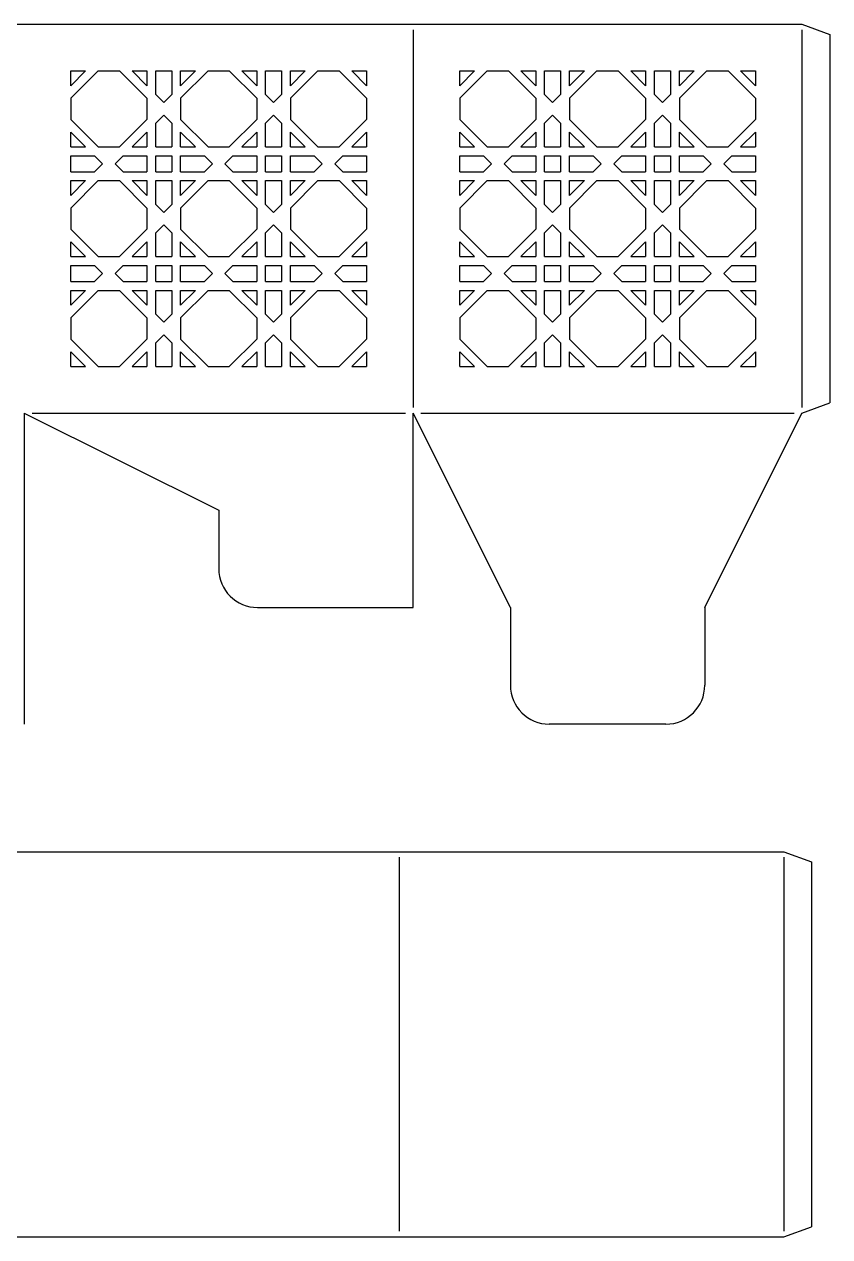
# Model space of a CAD drawing. Extents: x -152 to 134, y 912 to 1130.
# Drawn here: x -11.4 to 133.6, y 911.9 to 1130.2 of the extents above; entities that cross this region are included whole.
import ezdxf

# ---------------------------------------------------------------- set-up
doc = ezdxf.new("R2010")
doc.units = 0
doc.layers.get('0').update_dxf_attribs({"linetype": 'CONTINUOUS'})

msp = doc.modelspace()

# ---------------------------------------------------------------- linework, layer by layer
for p, q in [((-151.38, 1130.2), (128.62, 1130.2)), ((58.62, 1129.2), (58.62, 1061.2)), ((128.62, 1130.2), (133.62, 1128.37)), ((128.62, 1129.2), (128.62, 1061.2)), ((133.62, 1128.37), (133.62, 1062.02)), ((1.94, 1121.81), (-2.99, 1116.88)), ((-2.99, 1121.81), (-0.33, 1121.81)), ((-0.33, 1121.81), (-2.99, 1119.14)), ((-2.99, 1119.14), (-2.99, 1121.81)), ((1.94, 1121.81), (5.76, 1121.81)), ((5.76, 1121.81), (10.69, 1116.88)), ((8.02, 1121.81), (10.69, 1121.81)), ((8.02, 1121.81), (10.69, 1119.14)), ((10.69, 1121.81), (10.69, 1119.14)), ((12.29, 1121.81), (15.17, 1121.81)), ((12.29, 1117.54), (12.29, 1121.81)), ((15.17, 1121.81), (15.17, 1117.54)), ((21.7, 1121.81), (16.77, 1116.88)), ((16.77, 1121.81), (19.44, 1121.81)), ((19.44, 1121.81), (16.77, 1119.14)), ((16.77, 1119.14), (16.77, 1121.81)), ((21.7, 1121.81), (25.53, 1121.81)), ((25.53, 1121.81), (30.46, 1116.88)), ((27.79, 1121.81), (30.46, 1119.14)), ((27.79, 1121.81), (30.46, 1121.81)), ((30.46, 1121.81), (30.46, 1119.14)), ((32.06, 1117.54), (32.06, 1121.81)), ((32.06, 1121.81), (34.94, 1121.81)), ((34.94, 1121.81), (34.94, 1117.54)), ((41.47, 1121.81), (36.54, 1116.88)), ((36.54, 1119.14), (36.54, 1121.81)), ((39.21, 1121.81), (36.54, 1119.14)), ((36.54, 1121.81), (39.21, 1121.81)), ((41.47, 1121.81), (45.3, 1121.81)), ((45.3, 1121.81), (50.23, 1116.88)), ((47.56, 1121.81), (50.23, 1119.14)), ((47.56, 1121.81), (50.23, 1121.81)), ((50.23, 1121.81), (50.23, 1119.14)), ((71.94, 1121.81), (67.01, 1116.88)), ((67.01, 1121.81), (69.67, 1121.81)), ((69.67, 1121.81), (67.01, 1119.14)), ((67.01, 1119.14), (67.01, 1121.81)), ((71.94, 1121.81), (75.76, 1121.81)), ((75.76, 1121.81), (80.69, 1116.88)), ((78.02, 1121.81), (80.69, 1121.81)), ((78.02, 1121.81), (80.69, 1119.14)), ((80.69, 1121.81), (80.69, 1119.14)), ((82.29, 1121.81), (85.17, 1121.81)), ((82.29, 1117.54), (82.29, 1121.81)), ((85.17, 1121.81), (85.17, 1117.54)), ((91.7, 1121.81), (86.77, 1116.88)), ((86.77, 1121.81), (89.44, 1121.81)), ((89.44, 1121.81), (86.77, 1119.14)), ((86.77, 1119.14), (86.77, 1121.81)), ((91.7, 1121.81), (95.53, 1121.81)), ((95.53, 1121.81), (100.46, 1116.88)), ((97.79, 1121.81), (100.46, 1119.14)), ((97.79, 1121.81), (100.46, 1121.81)), ((100.46, 1121.81), (100.46, 1119.14)), ((102.06, 1117.54), (102.06, 1121.81)), ((102.06, 1121.81), (104.94, 1121.81)), ((104.94, 1121.81), (104.94, 1117.54)), ((111.47, 1121.81), (106.54, 1116.88)), ((106.54, 1119.14), (106.54, 1121.81)), ((109.21, 1121.81), (106.54, 1119.14)), ((106.54, 1121.81), (109.21, 1121.81)), ((111.47, 1121.81), (115.3, 1121.81)), ((115.3, 1121.81), (120.23, 1116.88)), ((117.56, 1121.81), (120.23, 1119.14)), ((117.56, 1121.81), (120.23, 1121.81)), ((120.23, 1121.81), (120.23, 1119.14)), ((-2.99, 1116.88), (-2.99, 1113.05)), ((10.69, 1116.88), (10.69, 1113.05)), ((12.29, 1117.54), (13.73, 1116.1)), ((15.17, 1117.54), (13.73, 1116.1)), ((16.77, 1116.88), (16.77, 1113.05)), ((30.46, 1116.88), (30.46, 1113.05)), ((32.06, 1117.54), (33.5, 1116.1)), ((34.94, 1117.54), (33.5, 1116.1)), ((36.54, 1116.88), (36.54, 1113.05)), ((50.23, 1116.88), (50.23, 1113.05)), ((67.01, 1116.88), (67.01, 1113.05)), ((80.69, 1116.88), (80.69, 1113.05)), ((82.29, 1117.54), (83.73, 1116.1)), ((85.17, 1117.54), (83.73, 1116.1)), ((86.77, 1116.88), (86.77, 1113.05)), ((100.46, 1116.88), (100.46, 1113.05)), ((102.06, 1117.54), (103.5, 1116.1)), ((104.94, 1117.54), (103.5, 1116.1)), ((106.54, 1116.88), (106.54, 1113.05)), ((120.23, 1116.88), (120.23, 1113.05)), ((12.29, 1112.39), (13.73, 1113.83)), ((15.17, 1112.39), (13.73, 1113.83)), ((32.06, 1112.39), (33.5, 1113.83)), ((34.94, 1112.39), (33.5, 1113.83)), ((82.29, 1112.39), (83.73, 1113.83)), ((85.17, 1112.39), (83.73, 1113.83)), ((102.06, 1112.39), (103.5, 1113.83)), ((104.94, 1112.39), (103.5, 1113.83)), ((1.94, 1108.12), (-2.99, 1113.05)), ((5.76, 1108.12), (10.69, 1113.05)), ((12.29, 1108.12), (12.29, 1112.39)), ((15.17, 1112.39), (15.17, 1108.12)), ((21.7, 1108.12), (16.77, 1113.05)), ((25.53, 1108.12), (30.46, 1113.05)), ((32.06, 1108.12), (32.06, 1112.39)), ((34.94, 1112.39), (34.94, 1108.12)), ((41.47, 1108.12), (36.54, 1113.05)), ((45.3, 1108.12), (50.23, 1113.05)), ((71.94, 1108.12), (67.01, 1113.05)), ((75.76, 1108.12), (80.69, 1113.05)), ((82.29, 1108.12), (82.29, 1112.39)), ((85.17, 1112.39), (85.17, 1108.12)), ((91.7, 1108.12), (86.77, 1113.05)), ((95.53, 1108.12), (100.46, 1113.05)), ((102.06, 1108.12), (102.06, 1112.39)), ((104.94, 1112.39), (104.94, 1108.12)), ((111.47, 1108.12), (106.54, 1113.05)), ((115.3, 1108.12), (120.23, 1113.05)), ((-2.99, 1108.12), (-2.99, 1110.79)), ((-0.33, 1108.12), (-2.99, 1110.79)), ((8.02, 1108.12), (10.69, 1110.79)), ((10.69, 1110.79), (10.69, 1108.12)), ((16.77, 1108.12), (16.77, 1110.79)), ((19.44, 1108.12), (16.77, 1110.79)), ((27.79, 1108.12), (30.46, 1110.79)), ((30.46, 1110.79), (30.46, 1108.12)), ((39.21, 1108.12), (36.54, 1110.79)), ((36.54, 1108.12), (36.54, 1110.79)), ((47.56, 1108.12), (50.23, 1110.79)), ((50.23, 1110.79), (50.23, 1108.12)), ((67.01, 1108.12), (67.01, 1110.79)), ((69.67, 1108.12), (67.01, 1110.79)), ((78.02, 1108.12), (80.69, 1110.79)), ((80.69, 1110.79), (80.69, 1108.12)), ((86.77, 1108.12), (86.77, 1110.79)), ((89.44, 1108.12), (86.77, 1110.79)), ((97.79, 1108.12), (100.46, 1110.79)), ((100.46, 1110.79), (100.46, 1108.12)), ((109.21, 1108.12), (106.54, 1110.79)), ((106.54, 1108.12), (106.54, 1110.79)), ((117.56, 1108.12), (120.23, 1110.79)), ((120.23, 1110.79), (120.23, 1108.12)), ((-2.99, 1108.12), (-0.33, 1108.12)), ((1.94, 1108.12), (5.76, 1108.12)), ((8.02, 1108.12), (10.69, 1108.12)), ((12.29, 1108.12), (15.17, 1108.12)), ((16.77, 1108.12), (19.44, 1108.12)), ((21.7, 1108.12), (25.53, 1108.12)), ((27.79, 1108.12), (30.46, 1108.12)), ((32.06, 1108.12), (34.94, 1108.12)), ((36.54, 1108.12), (39.21, 1108.12)), ((41.47, 1108.12), (45.3, 1108.12)), ((47.56, 1108.12), (50.23, 1108.12)), ((67.01, 1108.12), (69.67, 1108.12)), ((71.94, 1108.12), (75.76, 1108.12)), ((78.02, 1108.12), (80.69, 1108.12)), ((82.29, 1108.12), (85.17, 1108.12)), ((86.77, 1108.12), (89.44, 1108.12)), ((91.7, 1108.12), (95.53, 1108.12)), ((97.79, 1108.12), (100.46, 1108.12)), ((102.06, 1108.12), (104.94, 1108.12)), ((106.54, 1108.12), (109.21, 1108.12)), ((111.47, 1108.12), (115.3, 1108.12)), ((117.56, 1108.12), (120.23, 1108.12)), ((-2.99, 1106.52), (1.27, 1106.52)), ((-2.99, 1103.64), (-2.99, 1106.52)), ((2.72, 1105.08), (1.27, 1106.52)), ((2.72, 1105.08), (1.27, 1103.64)), ((4.98, 1105.08), (6.42, 1106.52)), ((4.98, 1105.08), (6.42, 1103.64)), ((6.42, 1106.52), (10.69, 1106.52)), ((10.69, 1106.52), (10.69, 1103.64)), ((12.29, 1106.52), (15.17, 1106.52)), ((12.29, 1103.64), (12.29, 1106.52)), ((15.17, 1106.52), (15.17, 1103.64)), ((16.77, 1106.52), (21.04, 1106.52)), ((16.77, 1103.64), (16.77, 1106.52)), ((22.48, 1105.08), (21.04, 1106.52)), ((22.48, 1105.08), (21.04, 1103.64)), ((24.75, 1105.08), (26.19, 1106.52)), ((24.75, 1105.08), (26.19, 1103.64)), ((26.19, 1106.52), (30.46, 1106.52)), ((30.46, 1106.52), (30.46, 1103.64)), ((32.06, 1103.64), (32.06, 1106.52)), ((32.06, 1106.52), (34.94, 1106.52)), ((34.94, 1106.52), (34.94, 1103.64)), ((36.54, 1106.52), (40.81, 1106.52)), ((36.54, 1103.64), (36.54, 1106.52)), ((42.25, 1105.08), (40.81, 1106.52)), ((42.25, 1105.08), (40.81, 1103.64)), ((44.52, 1105.08), (45.96, 1106.52)), ((44.52, 1105.08), (45.96, 1103.64)), ((45.96, 1106.52), (50.23, 1106.52)), ((50.23, 1106.52), (50.23, 1103.64)), ((67.01, 1106.52), (71.27, 1106.52)), ((67.01, 1103.64), (67.01, 1106.52)), ((72.72, 1105.08), (71.27, 1106.52)), ((72.72, 1105.08), (71.27, 1103.64)), ((74.98, 1105.08), (76.42, 1106.52)), ((74.98, 1105.08), (76.42, 1103.64)), ((76.42, 1106.52), (80.69, 1106.52)), ((80.69, 1106.52), (80.69, 1103.64)), ((82.29, 1106.52), (85.17, 1106.52)), ((82.29, 1103.64), (82.29, 1106.52)), ((85.17, 1106.52), (85.17, 1103.64)), ((86.77, 1106.52), (91.04, 1106.52)), ((86.77, 1103.64), (86.77, 1106.52)), ((92.48, 1105.08), (91.04, 1106.52)), ((92.48, 1105.08), (91.04, 1103.64)), ((94.75, 1105.08), (96.19, 1106.52)), ((94.75, 1105.08), (96.19, 1103.64)), ((96.19, 1106.52), (100.46, 1106.52)), ((100.46, 1106.52), (100.46, 1103.64)), ((102.06, 1103.64), (102.06, 1106.52)), ((102.06, 1106.52), (104.94, 1106.52)), ((104.94, 1106.52), (104.94, 1103.64)), ((106.54, 1106.52), (110.81, 1106.52)), ((106.54, 1103.64), (106.54, 1106.52)), ((112.25, 1105.08), (110.81, 1106.52)), ((112.25, 1105.08), (110.81, 1103.64)), ((114.52, 1105.08), (115.96, 1106.52)), ((114.52, 1105.08), (115.96, 1103.64)), ((115.96, 1106.52), (120.23, 1106.52)), ((120.23, 1106.52), (120.23, 1103.64)), ((-2.99, 1103.64), (1.27, 1103.64)), ((6.42, 1103.64), (10.69, 1103.64)), ((12.29, 1103.64), (15.17, 1103.64)), ((16.77, 1103.64), (21.04, 1103.64)), ((26.19, 1103.64), (30.46, 1103.64)), ((32.06, 1103.64), (34.94, 1103.64)), ((36.54, 1103.64), (40.81, 1103.64)), ((45.96, 1103.64), (50.23, 1103.64)), ((67.01, 1103.64), (71.27, 1103.64)), ((76.42, 1103.64), (80.69, 1103.64)), ((82.29, 1103.64), (85.17, 1103.64)), ((86.77, 1103.64), (91.04, 1103.64)), ((96.19, 1103.64), (100.46, 1103.64)), ((102.06, 1103.64), (104.94, 1103.64)), ((106.54, 1103.64), (110.81, 1103.64)), ((115.96, 1103.64), (120.23, 1103.64)), ((1.94, 1102.04), (-2.99, 1097.11)), ((-2.99, 1102.04), (-0.33, 1102.04)), ((-0.33, 1102.04), (-2.99, 1099.37)), ((-2.99, 1099.37), (-2.99, 1102.04)), ((1.94, 1102.04), (5.76, 1102.04)), ((5.76, 1102.04), (10.69, 1097.11)), ((8.02, 1102.04), (10.69, 1102.04)), ((8.02, 1102.04), (10.69, 1099.37)), ((10.69, 1102.04), (10.69, 1099.37)), ((12.29, 1102.04), (15.17, 1102.04)), ((12.29, 1097.77), (12.29, 1102.04)), ((15.17, 1102.04), (15.17, 1097.77)), ((21.7, 1102.04), (16.77, 1097.11)), ((16.77, 1102.04), (19.44, 1102.04)), ((19.44, 1102.04), (16.77, 1099.37)), ((16.77, 1099.37), (16.77, 1102.04)), ((21.7, 1102.04), (25.53, 1102.04)), ((25.53, 1102.04), (30.46, 1097.11)), ((27.79, 1102.04), (30.46, 1099.37)), ((27.79, 1102.04), (30.46, 1102.04)), ((30.46, 1102.04), (30.46, 1099.37)), ((32.06, 1097.77), (32.06, 1102.04)), ((32.06, 1102.04), (34.94, 1102.04)), ((34.94, 1102.04), (34.94, 1097.77)), ((41.47, 1102.04), (36.54, 1097.11)), ((36.54, 1099.37), (36.54, 1102.04)), ((39.21, 1102.04), (36.54, 1099.37)), ((36.54, 1102.04), (39.21, 1102.04)), ((41.47, 1102.04), (45.3, 1102.04)), ((45.3, 1102.04), (50.23, 1097.11)), ((47.56, 1102.04), (50.23, 1099.37)), ((47.56, 1102.04), (50.23, 1102.04)), ((50.23, 1102.04), (50.23, 1099.37)), ((71.94, 1102.04), (67.01, 1097.11)), ((67.01, 1102.04), (69.67, 1102.04)), ((69.67, 1102.04), (67.01, 1099.37)), ((67.01, 1099.37), (67.01, 1102.04)), ((71.94, 1102.04), (75.76, 1102.04)), ((75.76, 1102.04), (80.69, 1097.11)), ((78.02, 1102.04), (80.69, 1102.04)), ((78.02, 1102.04), (80.69, 1099.37)), ((80.69, 1102.04), (80.69, 1099.37)), ((82.29, 1102.04), (85.17, 1102.04)), ((82.29, 1097.77), (82.29, 1102.04)), ((85.17, 1102.04), (85.17, 1097.77)), ((91.7, 1102.04), (86.77, 1097.11)), ((86.77, 1102.04), (89.44, 1102.04)), ((89.44, 1102.04), (86.77, 1099.37)), ((86.77, 1099.37), (86.77, 1102.04)), ((91.7, 1102.04), (95.53, 1102.04)), ((95.53, 1102.04), (100.46, 1097.11)), ((97.79, 1102.04), (100.46, 1099.37)), ((97.79, 1102.04), (100.46, 1102.04)), ((100.46, 1102.04), (100.46, 1099.37)), ((102.06, 1097.77), (102.06, 1102.04)), ((102.06, 1102.04), (104.94, 1102.04)), ((104.94, 1102.04), (104.94, 1097.77)), ((111.47, 1102.04), (106.54, 1097.11)), ((106.54, 1099.37), (106.54, 1102.04)), ((109.21, 1102.04), (106.54, 1099.37)), ((106.54, 1102.04), (109.21, 1102.04)), ((111.47, 1102.04), (115.3, 1102.04)), ((115.3, 1102.04), (120.23, 1097.11)), ((117.56, 1102.04), (120.23, 1099.37)), ((117.56, 1102.04), (120.23, 1102.04)), ((120.23, 1102.04), (120.23, 1099.37)), ((-2.99, 1097.11), (-2.99, 1093.29)), ((10.69, 1097.11), (10.69, 1093.29)), ((12.29, 1097.77), (13.73, 1096.33)), ((15.17, 1097.77), (13.73, 1096.33)), ((16.77, 1097.11), (16.77, 1093.29)), ((30.46, 1097.11), (30.46, 1093.29)), ((32.06, 1097.77), (33.5, 1096.33)), ((34.94, 1097.77), (33.5, 1096.33)), ((36.54, 1097.11), (36.54, 1093.29)), ((50.23, 1097.11), (50.23, 1093.29)), ((67.01, 1097.11), (67.01, 1093.29)), ((80.69, 1097.11), (80.69, 1093.29)), ((82.29, 1097.77), (83.73, 1096.33)), ((85.17, 1097.77), (83.73, 1096.33)), ((86.77, 1097.11), (86.77, 1093.29)), ((100.46, 1097.11), (100.46, 1093.29)), ((102.06, 1097.77), (103.5, 1096.33)), ((104.94, 1097.77), (103.5, 1096.33)), ((106.54, 1097.11), (106.54, 1093.29)), ((120.23, 1097.11), (120.23, 1093.29)), ((12.29, 1092.62), (13.73, 1094.07)), ((15.17, 1092.62), (13.73, 1094.07)), ((32.06, 1092.62), (33.5, 1094.07)), ((34.94, 1092.62), (33.5, 1094.07)), ((82.29, 1092.62), (83.73, 1094.07)), ((85.17, 1092.62), (83.73, 1094.07)), ((102.06, 1092.62), (103.5, 1094.07)), ((104.94, 1092.62), (103.5, 1094.07)), ((1.94, 1088.36), (-2.99, 1093.29)), ((5.76, 1088.36), (10.69, 1093.29)), ((12.29, 1088.36), (12.29, 1092.62)), ((15.17, 1092.62), (15.17, 1088.36)), ((21.7, 1088.36), (16.77, 1093.29)), ((25.53, 1088.36), (30.46, 1093.29)), ((32.06, 1088.36), (32.06, 1092.62)), ((34.94, 1092.62), (34.94, 1088.36)), ((41.47, 1088.36), (36.54, 1093.29)), ((45.3, 1088.36), (50.23, 1093.29)), ((71.94, 1088.36), (67.01, 1093.29)), ((75.76, 1088.36), (80.69, 1093.29)), ((82.29, 1088.36), (82.29, 1092.62)), ((85.17, 1092.62), (85.17, 1088.36)), ((91.7, 1088.36), (86.77, 1093.29)), ((95.53, 1088.36), (100.46, 1093.29)), ((102.06, 1088.36), (102.06, 1092.62)), ((104.94, 1092.62), (104.94, 1088.36)), ((111.47, 1088.36), (106.54, 1093.29)), ((115.3, 1088.36), (120.23, 1093.29)), ((-0.33, 1088.36), (-2.99, 1091.02)), ((-2.99, 1088.36), (-2.99, 1091.02)), ((8.02, 1088.36), (10.69, 1091.02)), ((10.69, 1091.02), (10.69, 1088.36)), ((19.44, 1088.36), (16.77, 1091.02)), ((16.77, 1088.36), (16.77, 1091.02)), ((27.79, 1088.36), (30.46, 1091.02)), ((30.46, 1091.02), (30.46, 1088.36)), ((36.54, 1088.36), (36.54, 1091.02)), ((39.21, 1088.36), (36.54, 1091.02)), ((47.56, 1088.36), (50.23, 1091.02)), ((50.23, 1091.02), (50.23, 1088.36)), ((69.67, 1088.36), (67.01, 1091.02)), ((67.01, 1088.36), (67.01, 1091.02)), ((78.02, 1088.36), (80.69, 1091.02)), ((80.69, 1091.02), (80.69, 1088.36)), ((89.44, 1088.36), (86.77, 1091.02)), ((86.77, 1088.36), (86.77, 1091.02)), ((97.79, 1088.36), (100.46, 1091.02)), ((100.46, 1091.02), (100.46, 1088.36)), ((106.54, 1088.36), (106.54, 1091.02)), ((109.21, 1088.36), (106.54, 1091.02)), ((117.56, 1088.36), (120.23, 1091.02)), ((120.23, 1091.02), (120.23, 1088.36)), ((-2.99, 1088.36), (-0.33, 1088.36)), ((1.94, 1088.36), (5.76, 1088.36)), ((8.02, 1088.36), (10.69, 1088.36)), ((12.29, 1088.36), (15.17, 1088.36)), ((16.77, 1088.36), (19.44, 1088.36)), ((21.7, 1088.36), (25.53, 1088.36)), ((27.79, 1088.36), (30.46, 1088.36)), ((32.06, 1088.36), (34.94, 1088.36)), ((36.54, 1088.36), (39.21, 1088.36)), ((41.47, 1088.36), (45.3, 1088.36)), ((47.56, 1088.36), (50.23, 1088.36)), ((67.01, 1088.36), (69.67, 1088.36)), ((71.94, 1088.36), (75.76, 1088.36)), ((78.02, 1088.36), (80.69, 1088.36)), ((82.29, 1088.36), (85.17, 1088.36)), ((86.77, 1088.36), (89.44, 1088.36)), ((91.7, 1088.36), (95.53, 1088.36)), ((97.79, 1088.36), (100.46, 1088.36)), ((102.06, 1088.36), (104.94, 1088.36)), ((106.54, 1088.36), (109.21, 1088.36)), ((111.47, 1088.36), (115.3, 1088.36)), ((117.56, 1088.36), (120.23, 1088.36)), ((-2.99, 1083.87), (-2.99, 1086.76)), ((-2.99, 1086.76), (1.27, 1086.76)), ((2.72, 1085.31), (1.27, 1086.76)), ((2.72, 1085.31), (1.27, 1083.87)), ((4.98, 1085.31), (6.42, 1086.76)), ((4.98, 1085.31), (6.42, 1083.87)), ((6.42, 1086.76), (10.69, 1086.76)), ((10.69, 1086.76), (10.69, 1083.87)), ((12.29, 1083.87), (12.29, 1086.76)), ((12.29, 1086.76), (15.17, 1086.76)), ((15.17, 1086.76), (15.17, 1083.87)), ((16.77, 1083.87), (16.77, 1086.76)), ((16.77, 1086.76), (21.04, 1086.76)), ((22.48, 1085.31), (21.04, 1086.76)), ((22.48, 1085.31), (21.04, 1083.87)), ((24.75, 1085.31), (26.19, 1086.76)), ((24.75, 1085.31), (26.19, 1083.87)), ((26.19, 1086.76), (30.46, 1086.76)), ((30.46, 1086.76), (30.46, 1083.87)), ((32.06, 1086.76), (34.94, 1086.76)), ((32.06, 1083.87), (32.06, 1086.76)), ((34.94, 1086.76), (34.94, 1083.87)), ((36.54, 1086.76), (40.81, 1086.76)), ((36.54, 1083.87), (36.54, 1086.76)), ((42.25, 1085.31), (40.81, 1086.76)), ((42.25, 1085.31), (40.81, 1083.87)), ((44.52, 1085.31), (45.96, 1086.76)), ((44.52, 1085.31), (45.96, 1083.87)), ((45.96, 1086.76), (50.23, 1086.76)), ((50.23, 1086.76), (50.23, 1083.87)), ((67.01, 1083.87), (67.01, 1086.76)), ((67.01, 1086.76), (71.27, 1086.76)), ((72.72, 1085.31), (71.27, 1086.76)), ((72.72, 1085.31), (71.27, 1083.87)), ((74.98, 1085.31), (76.42, 1086.76)), ((74.98, 1085.31), (76.42, 1083.87)), ((76.42, 1086.76), (80.69, 1086.76)), ((80.69, 1086.76), (80.69, 1083.87)), ((82.29, 1083.87), (82.29, 1086.76)), ((82.29, 1086.76), (85.17, 1086.76)), ((85.17, 1086.76), (85.17, 1083.87)), ((86.77, 1083.87), (86.77, 1086.76)), ((86.77, 1086.76), (91.04, 1086.76)), ((92.48, 1085.31), (91.04, 1086.76)), ((92.48, 1085.31), (91.04, 1083.87)), ((94.75, 1085.31), (96.19, 1086.76)), ((94.75, 1085.31), (96.19, 1083.87)), ((96.19, 1086.76), (100.46, 1086.76)), ((100.46, 1086.76), (100.46, 1083.87)), ((102.06, 1086.76), (104.94, 1086.76)), ((102.06, 1083.87), (102.06, 1086.76)), ((104.94, 1086.76), (104.94, 1083.87)), ((106.54, 1086.76), (110.81, 1086.76)), ((106.54, 1083.87), (106.54, 1086.76)), ((112.25, 1085.31), (110.81, 1086.76)), ((112.25, 1085.31), (110.81, 1083.87)), ((114.52, 1085.31), (115.96, 1086.76)), ((114.52, 1085.31), (115.96, 1083.87)), ((115.96, 1086.76), (120.23, 1086.76)), ((120.23, 1086.76), (120.23, 1083.87)), ((-2.99, 1083.87), (1.27, 1083.87)), ((6.42, 1083.87), (10.69, 1083.87)), ((12.29, 1083.87), (15.17, 1083.87)), ((16.77, 1083.87), (21.04, 1083.87)), ((26.19, 1083.87), (30.46, 1083.87)), ((32.06, 1083.87), (34.94, 1083.87)), ((36.54, 1083.87), (40.81, 1083.87)), ((45.96, 1083.87), (50.23, 1083.87)), ((67.01, 1083.87), (71.27, 1083.87)), ((76.42, 1083.87), (80.69, 1083.87)), ((82.29, 1083.87), (85.17, 1083.87)), ((86.77, 1083.87), (91.04, 1083.87)), ((96.19, 1083.87), (100.46, 1083.87)), ((102.06, 1083.87), (104.94, 1083.87)), ((106.54, 1083.87), (110.81, 1083.87)), ((115.96, 1083.87), (120.23, 1083.87)), ((1.94, 1082.27), (-2.99, 1077.34)), ((-2.99, 1082.27), (-0.33, 1082.27)), ((-0.33, 1082.27), (-2.99, 1079.6)), ((-2.99, 1079.6), (-2.99, 1082.27)), ((1.94, 1082.27), (5.76, 1082.27)), ((5.76, 1082.27), (10.69, 1077.34)), ((8.02, 1082.27), (10.69, 1079.6)), ((8.02, 1082.27), (10.69, 1082.27)), ((10.69, 1082.27), (10.69, 1079.6)), ((12.29, 1078), (12.29, 1082.27)), ((12.29, 1082.27), (15.17, 1082.27)), ((15.17, 1082.27), (15.17, 1078)), ((19.44, 1082.27), (16.77, 1079.6)), ((16.77, 1079.6), (16.77, 1082.27)), ((21.7, 1082.27), (16.77, 1077.34)), ((16.77, 1082.27), (19.44, 1082.27)), ((21.7, 1082.27), (25.53, 1082.27)), ((25.53, 1082.27), (30.46, 1077.34)), ((27.79, 1082.27), (30.46, 1082.27)), ((27.79, 1082.27), (30.46, 1079.6)), ((30.46, 1082.27), (30.46, 1079.6)), ((32.06, 1082.27), (34.94, 1082.27)), ((32.06, 1078), (32.06, 1082.27)), ((34.94, 1082.27), (34.94, 1078)), ((41.47, 1082.27), (36.54, 1077.34)), ((36.54, 1082.27), (39.21, 1082.27)), ((39.21, 1082.27), (36.54, 1079.6)), ((36.54, 1079.6), (36.54, 1082.27)), ((41.47, 1082.27), (45.3, 1082.27)), ((45.3, 1082.27), (50.23, 1077.34)), ((47.56, 1082.27), (50.23, 1082.27)), ((47.56, 1082.27), (50.23, 1079.6)), ((50.23, 1082.27), (50.23, 1079.6)), ((71.94, 1082.27), (67.01, 1077.34)), ((67.01, 1082.27), (69.67, 1082.27)), ((69.67, 1082.27), (67.01, 1079.6)), ((67.01, 1079.6), (67.01, 1082.27)), ((71.94, 1082.27), (75.76, 1082.27)), ((75.76, 1082.27), (80.69, 1077.34)), ((78.02, 1082.27), (80.69, 1079.6)), ((78.02, 1082.27), (80.69, 1082.27)), ((80.69, 1082.27), (80.69, 1079.6)), ((82.29, 1078), (82.29, 1082.27)), ((82.29, 1082.27), (85.17, 1082.27)), ((85.17, 1082.27), (85.17, 1078)), ((89.44, 1082.27), (86.77, 1079.6)), ((86.77, 1079.6), (86.77, 1082.27)), ((91.7, 1082.27), (86.77, 1077.34)), ((86.77, 1082.27), (89.44, 1082.27)), ((91.7, 1082.27), (95.53, 1082.27)), ((95.53, 1082.27), (100.46, 1077.34)), ((97.79, 1082.27), (100.46, 1082.27)), ((97.79, 1082.27), (100.46, 1079.6)), ((100.46, 1082.27), (100.46, 1079.6)), ((102.06, 1082.27), (104.94, 1082.27)), ((102.06, 1078), (102.06, 1082.27)), ((104.94, 1082.27), (104.94, 1078)), ((111.47, 1082.27), (106.54, 1077.34)), ((106.54, 1082.27), (109.21, 1082.27)), ((109.21, 1082.27), (106.54, 1079.6)), ((106.54, 1079.6), (106.54, 1082.27)), ((111.47, 1082.27), (115.3, 1082.27)), ((115.3, 1082.27), (120.23, 1077.34)), ((117.56, 1082.27), (120.23, 1082.27)), ((117.56, 1082.27), (120.23, 1079.6)), ((120.23, 1082.27), (120.23, 1079.6)), ((-2.99, 1077.34), (-2.99, 1073.52)), ((10.69, 1077.34), (10.69, 1073.52)), ((12.29, 1078), (13.73, 1076.56)), ((15.17, 1078), (13.73, 1076.56)), ((16.77, 1077.34), (16.77, 1073.52)), ((30.46, 1077.34), (30.46, 1073.52)), ((32.06, 1078), (33.5, 1076.56)), ((34.94, 1078), (33.5, 1076.56)), ((36.54, 1077.34), (36.54, 1073.52)), ((50.23, 1077.34), (50.23, 1073.52)), ((67.01, 1077.34), (67.01, 1073.52)), ((80.69, 1077.34), (80.69, 1073.52)), ((82.29, 1078), (83.73, 1076.56)), ((85.17, 1078), (83.73, 1076.56)), ((86.77, 1077.34), (86.77, 1073.52)), ((100.46, 1077.34), (100.46, 1073.52)), ((102.06, 1078), (103.5, 1076.56)), ((104.94, 1078), (103.5, 1076.56)), ((106.54, 1077.34), (106.54, 1073.52)), ((120.23, 1077.34), (120.23, 1073.52)), ((12.29, 1072.85), (13.73, 1074.3)), ((15.17, 1072.85), (13.73, 1074.3)), ((32.06, 1072.85), (33.5, 1074.3)), ((34.94, 1072.85), (33.5, 1074.3)), ((82.29, 1072.85), (83.73, 1074.3)), ((85.17, 1072.85), (83.73, 1074.3)), ((102.06, 1072.85), (103.5, 1074.3)), ((104.94, 1072.85), (103.5, 1074.3)), ((1.94, 1068.59), (-2.99, 1073.52)), ((5.76, 1068.59), (10.69, 1073.52)), ((12.29, 1068.59), (12.29, 1072.85)), ((15.17, 1072.85), (15.17, 1068.59)), ((21.7, 1068.59), (16.77, 1073.52)), ((25.53, 1068.59), (30.46, 1073.52)), ((32.06, 1068.59), (32.06, 1072.85)), ((34.94, 1072.85), (34.94, 1068.59)), ((41.47, 1068.59), (36.54, 1073.52)), ((45.3, 1068.59), (50.23, 1073.52)), ((71.94, 1068.59), (67.01, 1073.52)), ((75.76, 1068.59), (80.69, 1073.52)), ((82.29, 1068.59), (82.29, 1072.85)), ((85.17, 1072.85), (85.17, 1068.59)), ((91.7, 1068.59), (86.77, 1073.52)), ((95.53, 1068.59), (100.46, 1073.52)), ((102.06, 1068.59), (102.06, 1072.85)), ((104.94, 1072.85), (104.94, 1068.59)), ((111.47, 1068.59), (106.54, 1073.52)), ((115.3, 1068.59), (120.23, 1073.52)), ((-0.33, 1068.59), (-2.99, 1071.25)), ((-2.99, 1068.59), (-2.99, 1071.25)), ((8.02, 1068.59), (10.69, 1071.25)), ((10.69, 1071.25), (10.69, 1068.59)), ((19.44, 1068.59), (16.77, 1071.25)), ((16.77, 1068.59), (16.77, 1071.25)), ((27.79, 1068.59), (30.46, 1071.25)), ((30.46, 1071.25), (30.46, 1068.59)), ((39.21, 1068.59), (36.54, 1071.25)), ((36.54, 1068.59), (36.54, 1071.25)), ((47.56, 1068.59), (50.23, 1071.25)), ((50.23, 1071.25), (50.23, 1068.59)), ((69.67, 1068.59), (67.01, 1071.25)), ((67.01, 1068.59), (67.01, 1071.25)), ((78.02, 1068.59), (80.69, 1071.25)), ((80.69, 1071.25), (80.69, 1068.59)), ((89.44, 1068.59), (86.77, 1071.25)), ((86.77, 1068.59), (86.77, 1071.25)), ((97.79, 1068.59), (100.46, 1071.25)), ((100.46, 1071.25), (100.46, 1068.59)), ((109.21, 1068.59), (106.54, 1071.25)), ((106.54, 1068.59), (106.54, 1071.25)), ((117.56, 1068.59), (120.23, 1071.25)), ((120.23, 1071.25), (120.23, 1068.59)), ((-2.99, 1068.59), (-0.33, 1068.59)), ((1.94, 1068.59), (5.76, 1068.59)), ((8.02, 1068.59), (10.69, 1068.59)), ((12.29, 1068.59), (15.17, 1068.59)), ((16.77, 1068.59), (19.44, 1068.59)), ((21.7, 1068.59), (25.53, 1068.59)), ((27.79, 1068.59), (30.46, 1068.59)), ((32.06, 1068.59), (34.94, 1068.59)), ((36.54, 1068.59), (39.21, 1068.59)), ((41.47, 1068.59), (45.3, 1068.59)), ((47.56, 1068.59), (50.23, 1068.59)), ((67.01, 1068.59), (69.67, 1068.59)), ((71.94, 1068.59), (75.76, 1068.59)), ((78.02, 1068.59), (80.69, 1068.59)), ((82.29, 1068.59), (85.17, 1068.59)), ((86.77, 1068.59), (89.44, 1068.59)), ((91.7, 1068.59), (95.53, 1068.59)), ((97.79, 1068.59), (100.46, 1068.59)), ((102.06, 1068.59), (104.94, 1068.59)), ((106.54, 1068.59), (109.21, 1068.59)), ((111.47, 1068.59), (115.3, 1068.59)), ((117.56, 1068.59), (120.23, 1068.59)), ((128.62, 1060.2), (133.62, 1062.02)), ((-11.38, 1060.2), (-11.38, 1004.2)), ((-11.38, 1060.2), (23.62, 1042.7)), ((-9.98, 1060.2), (57.22, 1060.2)), ((58.62, 1025.2), (58.62, 1060.2)), ((76.12, 1025.2), (58.62, 1060.2)), ((60.02, 1060.2), (127.22, 1060.2)), ((111.12, 1025.2), (128.62, 1060.2)), ((23.62, 1042.7), (23.62, 1032.2)), ((30.62, 1025.2), (58.62, 1025.2)), ((76.12, 1025.2), (76.12, 1011.2)), ((111.12, 1025.2), (111.12, 1011.2)), ((104.12, 1004.2), (83.12, 1004.2)), ((-151.82, 981.22), (125.38, 981.22)), ((56.08, 980.23), (56.08, 912.91)), ((125.38, 981.22), (130.33, 979.41)), ((125.38, 980.23), (125.38, 912.91)), ((130.33, 979.41), (130.33, 913.73)), ((125.38, 911.92), (130.33, 913.73)), ((-151.82, 911.92), (125.38, 911.92))]:
    msp.add_line(p, q)
for centre, start, end in [((30.62, 1032.2), 180, 270), ((83.12, 1011.2), 180, 270), ((104.12, 1011.2), 270, 0)]:
    msp.add_arc(centre, 7, start, end)

doc.saveas('drawing.dxf')
